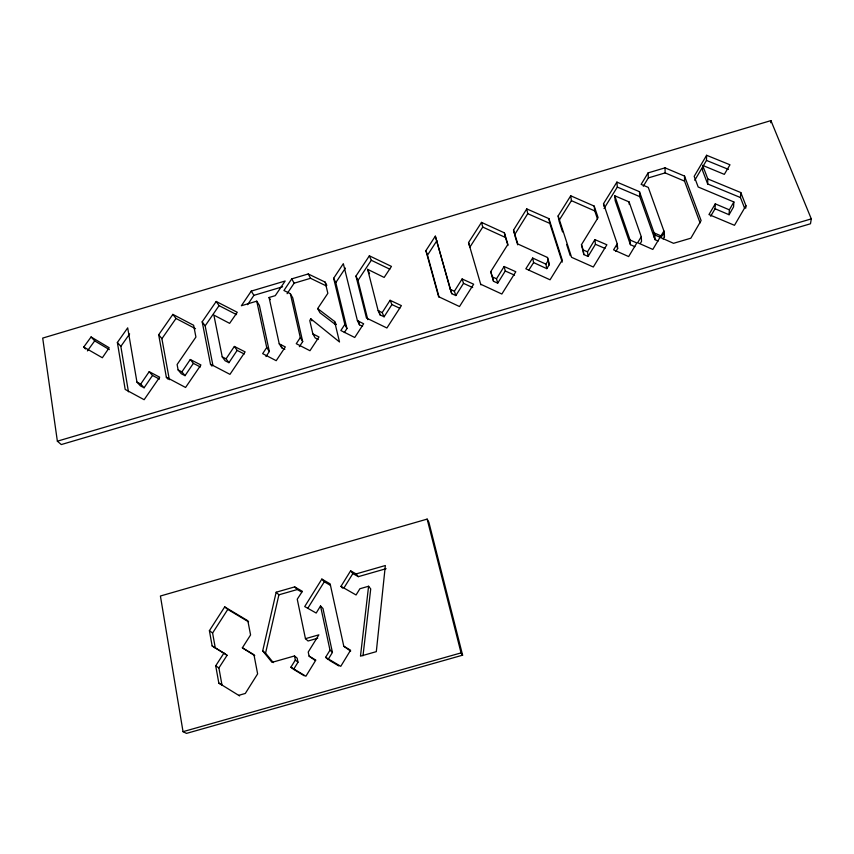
<?xml version="1.0" encoding="UTF-8"?>
<svg xmlns="http://www.w3.org/2000/svg" width="854" height="854" viewBox="0 0 854 854"><rect width="100%" height="100%" fill="white"/><g stroke="black" fill="none" stroke-linecap="round" stroke-linejoin="round"><path stroke-width="1.28" d="M700.088 222.915L684.534 181.123L684.534 176.095L665.031 167.843L648.111 172.892L641.13 184.379L648.271 187.4L664.305 232.085L664.433 236.825L663.078 239.035M729.07 214.728L729.359 209.838L715.268 203.85L715.065 208.76L729.07 214.728L733.565 206.903L733.874 201.971L698.177 186.994L694.174 176.362L706.61 155.289L729.978 164.779L724.32 174.365L702.65 165.388L702.532 170.469L707.656 183.962L740.461 197.541L744.624 208.248M694.761 180.29L706.471 160.424L706.61 155.289M707.656 183.962L707.817 178.934L702.65 165.388M740.461 197.541L740.813 192.556L707.817 178.934M745.755 208.173L745.948 205.707L740.813 192.556M770.714 122.741L770.927 120.606L42.7 338.088L57.367 441.187L61.285 444.56L810.478 223.78L811.3 218.891L770.927 120.606M340.992 586.346L356.065 594.971L359.897 588.748L368.586 586.25L360.473 656.15L376.315 651.645L385.346 565.529L356.107 573.92L350.61 570.835L340.992 586.346L342.539 588.118M363.003 655.755L370.721 588.918L368.586 586.25M273.291 662.629L265.573 653.118L278.895 594.822L276.162 592.217L294.683 586.901L302.401 591.331L297.245 599.198L305.454 638.675L308.038 641.002L317.72 638.237M304.237 675.77L293.595 669.344L297.993 662.234L297.16 658.167L294.502 655.957L272.02 662.362L262.701 650.876L276.162 592.217M299.37 346.681L302.7 341.621L292.762 297.897L290.339 293.669L283.923 290.499L291.726 278.874L308.23 273.963L325.171 282.13L327.851 293.317L317.667 308.582L334.587 321.456L339.508 341.984L310.771 318.777L309.778 320.602L312.852 333.893L315.179 337.938L318.232 339.476M729.359 209.838L733.874 201.971M745.948 205.707L734.483 225.307L708.959 214.567L715.268 203.85M710.677 216.222L715.065 208.76M634.885 246.657L630.412 244.692L615.179 200.658L614.752 195.769L629.078 201.918L641.269 236.686L637.65 242.728L652.808 249.432L660.921 235.843L654.121 232.886L654.303 237.625M640.34 243.401L641.535 241.394L641.269 236.686M588.096 256.424L587.488 251.823L594.875 239.611L606.884 244.788L593.306 267.014L571.582 257.321L558.142 215.902L570.728 195.79L594.203 206.102L598.088 217.589L581.457 244.703L583.837 254.588L588.096 256.424L595.441 244.276L594.875 239.611M658.146 241.052L655.029 239.654L654.847 234.935L639.486 191.702L616.908 182.105L603.532 203.668L617.239 243.806L613.588 249.838L628.651 256.574L636.828 242.963L630.071 240.006L614.752 195.769M615.851 251.46L617.666 248.461L617.239 243.806M643.286 186.225L648.335 177.91L648.111 172.892M320.517 605.966L329.996 650.172L325.62 657.324L328.075 659.544L332.43 652.435L322.972 608.496L320.517 605.966L316.193 613.044L304.707 606.564L321.862 579.087L330.135 583.869L343.788 646.243L350.631 651.164M660.121 237.295L663.932 231.028L664.433 236.825M660.9 237.647L664.305 232.085M293.595 669.344L290.894 667.198L295.335 660.046L294.502 655.957M343.991 587.904L352.851 573.589L350.61 570.835M480.866 284.83L468.547 242.557L481.496 222.392L504.372 232.832L507.884 244.383L490.762 271.583L493.537 281.308L497.69 283.176L496.516 278.756L504.127 266.501L515.816 271.743L501.842 294.032L480.685 284.222M497.69 283.176L505.258 270.985L504.127 266.501M604.034 208.515L617.325 187.069L616.908 182.105M514.332 233.601L513.532 230.1L526.758 208.899L548.941 218.645L562.252 260.075L550.051 279.792L525.84 268.786L532.661 258.047L545.909 264.132L546.784 268.647L533.611 262.594L532.661 258.047M526.758 208.899L527.729 213.671L514.599 234.765L517.684 244.82M307.952 608.005L324.296 581.787L321.862 579.087M570.728 195.79L571.422 200.658L558.922 220.663L562.562 231.904M455.833 295.559L454.392 291.225L462.11 278.959L473.66 284.222L459.495 306.543L438.604 296.68L425.89 250.649L435.337 236.152L451.734 293.68L455.833 295.559L463.498 283.357L462.11 278.959M528.861 270.056L533.611 262.594M254.78 655.669L242.355 647.823L250.574 634.949L247.841 620.762L224.709 606.906L209.401 630.679L212.144 645.944L227.079 655.306L218.902 667.945L221.997 685.1L218.816 683.072L215.71 665.81L223.951 653.086L212.144 645.944M545.909 264.132L548.353 260.299L547.457 257.46L517.812 243.988L513.532 230.1M546.784 268.647L549.207 264.836L548.353 260.299M384.087 316.781L382.197 312.596L390.086 300.298L401.391 305.625L386.905 327.989L366.462 318.03L355.958 276.066L369.366 255.816L391.463 266.416L384.151 277.433L367.615 269.33L378.151 310.696L380.062 314.891L384.087 316.781L391.922 304.558L390.086 300.298M481.496 222.392L482.756 227.079L469.892 247.137L468.547 242.557M215.336 648.207L212.593 633.027L227.794 609.404L224.709 606.906M439.084 297.149L427.491 255.165L436.874 240.743M344.835 324.424L340.853 330.519L354.73 337.49L363.655 323.773L357.42 320.698L343.329 263.662L333.636 278.276L344.835 324.424L346.959 328.534L344.322 332.569M290.339 293.669L300.298 337.608L296.263 343.703L309.959 350.716L319.001 336.978L312.852 333.893M367.818 319.642L357.986 280.411L371.298 260.278L369.366 255.816M346.959 328.534L335.803 282.61L345.422 268.071M265.968 356.556L269.341 351.496L259.381 305.337L256.755 301.163L241.383 305.743L251.257 291.107L285.151 281.009L275.287 295.644L269.074 297.491L279.247 343.842L281.777 347.813L284.809 349.361M228.936 362.683L237.145 350.396L234.348 346.446L226.075 358.808L228.936 362.683L225.104 360.751L222.221 356.865L213.874 315.094L229.619 323.356L237.273 312.297L216.201 301.473L202.184 321.819L210.479 364.188L211.952 366.11M256.755 301.163L266.726 347.546L262.658 353.641L276.205 360.687L285.332 346.937L279.247 343.842M287.083 293.691L294.139 283.186L310.546 278.297L326.26 285.898M247.607 304.686L253.905 295.335L282.61 286.784M185.04 375.664L193.356 363.366L190.282 359.513L181.913 371.874L185.04 375.664L181.261 373.721L178.112 369.931L177.109 364.519L195.918 337.052L193.644 325.267L172.871 314.389L158.684 334.757L166.349 377.254L167.96 379.123M144.091 387.78L152.503 375.461L149.183 371.693L140.707 384.076L144.091 387.78L140.355 385.827L136.95 382.112L127.694 327.861L117.372 342.486L125.186 389.435L144.134 399.704L159.677 377.18L149.183 371.693M212.934 365.48L205.152 325.865L219.072 305.636L216.201 301.473M169.348 379.72L161.908 338.718L175.999 318.467L172.871 314.389M128.442 391.815L120.841 346.393L129.627 333.925M83.735 347.055L91.079 336.967L109.173 347.749L102.352 357.751L83.735 347.055L85.571 348.987M87.407 350.919L94.698 340.885L91.079 336.967M648.335 177.91L665.149 172.903L684.534 181.123M57.367 441.187L811.3 218.891M427.149 519.104L160.413 596.017L183.034 731.675L186.492 733.394L462.612 655.178L428.857 522.189L427.149 519.104L461.053 652.894L462.612 655.178M278.895 594.822L297.299 589.538L301.686 592.057M352.851 573.589L358.317 576.663L386.104 568.689M305.454 638.675L318.862 634.842L308.23 652.04L309.084 656.128L314.998 660.334M238.757 695.316L245.301 693.459L257.62 673.881L253.948 654.698L242.355 647.823M183.034 731.675L461.053 652.894M706.471 160.424L728.462 169.391M617.325 187.069L639.763 196.623L655.029 239.654M581.457 244.703L583.197 249.976L587.488 251.823M595.441 244.276L604.984 248.407M571.422 200.658L594.768 210.927L597.469 218.934M527.729 213.671L549.784 223.385L562.22 262.125M654.847 234.935L673.518 243.315L690.865 238.191L701.113 220.545L684.534 176.095M505.258 270.985L514.556 275.159M496.516 278.756L492.331 276.888L493.537 281.308M463.498 283.357L472.689 287.552M435.337 236.152L450.261 289.346L454.392 291.225M482.756 227.079L505.483 237.476L507.938 245.525M391.922 304.558L399.789 308.262M378.151 310.696L382.197 312.596M371.298 260.278L389.808 269.17M357.42 320.698L359.47 324.83L362.566 326.367M234.348 346.446L245.13 351.88L229.961 374.351L210.479 364.188M237.145 350.396L244.287 353.994M222.221 356.865L226.075 358.808M178.112 369.931L181.913 371.874M219.072 305.636L236.537 314.614M190.282 359.513L200.925 364.968L185.564 387.47L166.349 377.254M193.356 363.366L200.402 366.985M152.503 375.461L159.463 379.101M136.95 382.112L140.707 384.076M175.999 318.467L195.513 328.694M324.296 581.787L330.455 585.353M343.788 646.243L350.588 650.214L340.767 666.333L325.62 657.324M309.084 656.128L315.82 660.11L305.892 676.24L290.894 667.198M329.153 660.185L338.835 665.939M94.698 340.885L109.323 349.606M227.794 609.404L248.599 621.872M218.816 683.072L239.622 695.925M215.71 665.81L218.902 667.945M223.951 653.086L227.079 655.306M209.401 630.679L212.593 633.027M335.718 324.766L319.951 312.756L317.667 308.582M262.701 650.876L265.573 653.118M295.335 660.046L297.993 662.234M329.996 650.172L332.43 652.435M294.683 586.901L297.299 589.538M117.372 342.486L120.841 346.393M158.684 334.757L161.908 338.718M356.107 573.92L358.317 576.663M202.184 321.819L205.152 325.865M266.726 347.546L269.341 351.496M251.257 291.107L253.905 295.335M269.074 297.491L270.355 299.594M300.298 337.608L302.7 341.621M310.771 318.777L311.934 320.837M291.726 278.874L294.139 283.186M308.23 273.963L310.546 278.297M334.587 321.456L336.23 324.541M325.171 282.13L326.836 285.364M333.636 278.276L335.803 282.61M355.958 276.066L357.986 280.411M367.615 269.33L369.568 273.718M425.89 250.649L427.491 255.165M616.812 245.963L617.666 248.461M450.261 289.346L451.734 293.68M566.618 244.393L570.259 255.634M549.207 264.836L547.457 257.46M490.762 271.583L491.979 276.034M379.08 311.027L380.062 314.891M358.509 320.965L359.47 324.83M504.372 232.832L505.483 237.476M281.222 345.251L281.777 347.813M548.941 218.645L549.784 223.385M558.142 215.902L558.729 219.478M583.197 249.976L583.837 254.588M594.203 206.102L594.768 210.927M603.532 203.668L603.789 206.092M630.071 240.006L630.412 244.692M629.078 201.918L629.249 204.352M639.486 191.702L639.763 196.623M665.031 167.843L665.149 172.903"/></g></svg>
